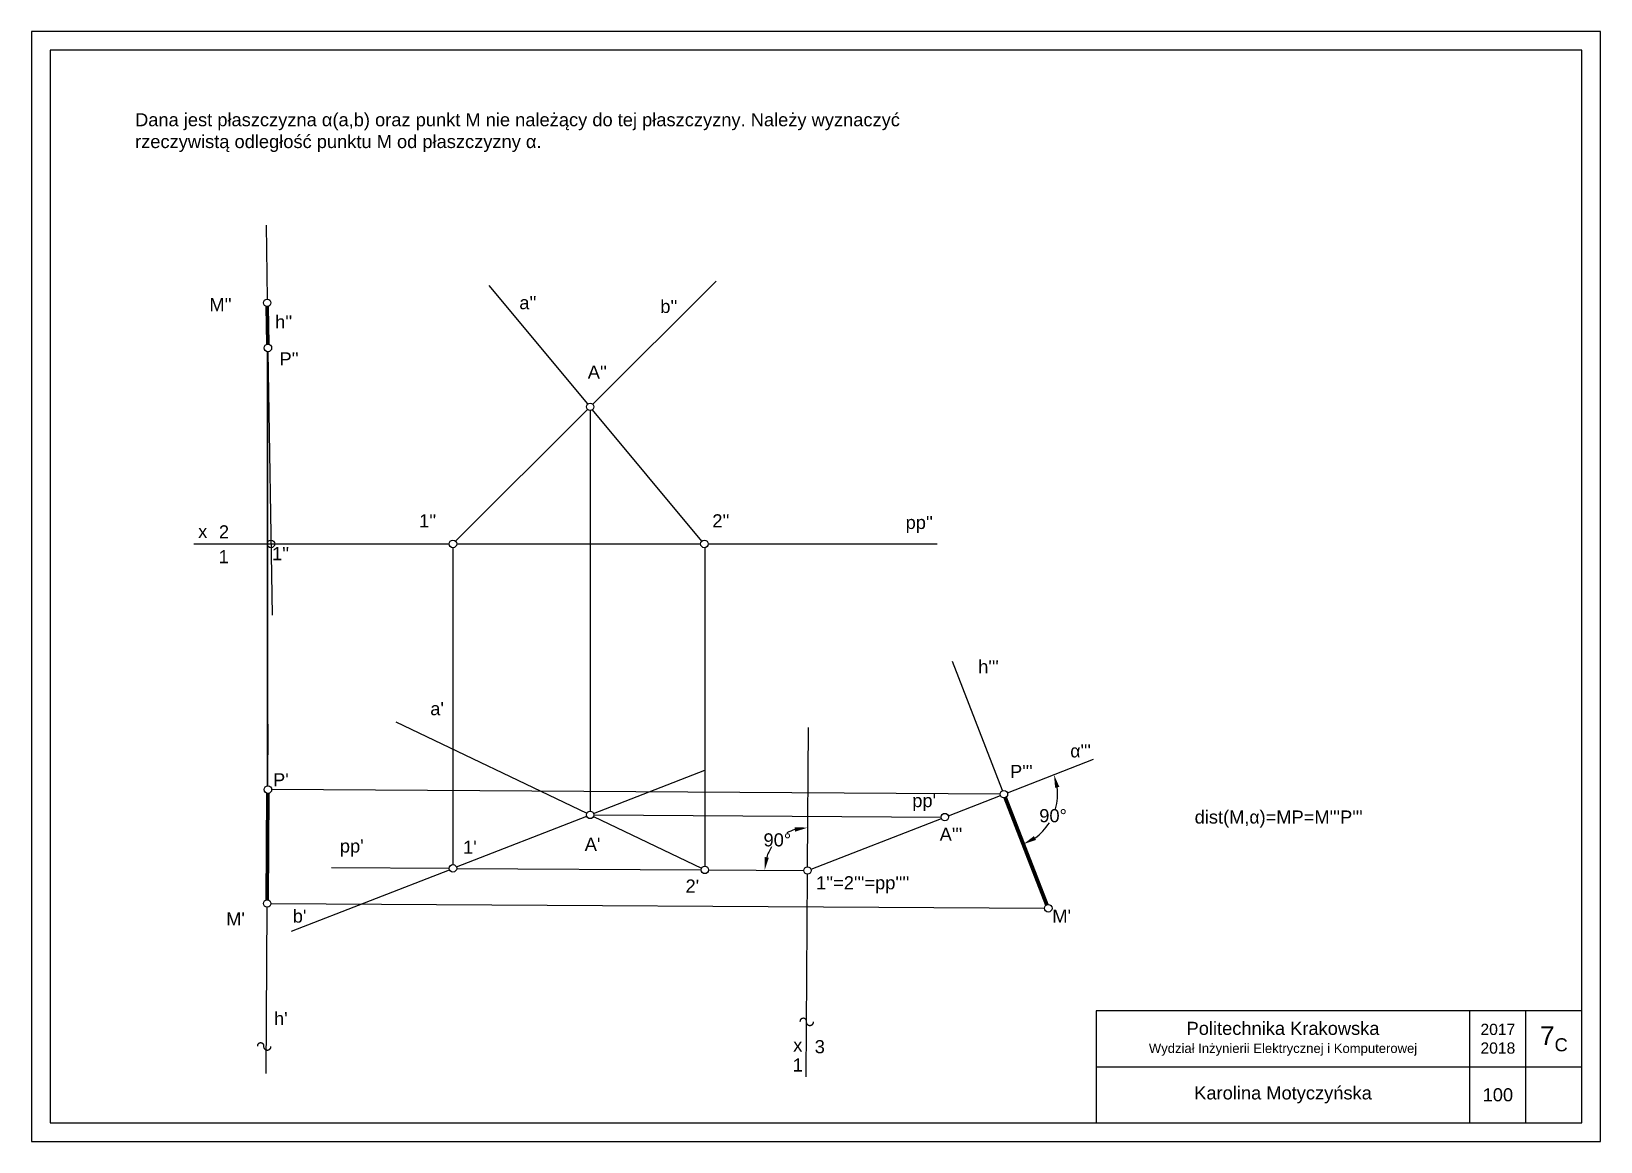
# Model space of a CAD drawing. Header units: inches. Extents: x 14 to 434, y 9 to 306.
import ezdxf

# ---------------------------------------------------------------- set-up
doc = ezdxf.new("R2010")
doc.units = ezdxf.units.IN
doc.header["$MEASUREMENT"] = 0
doc.styles.get("Standard").update_dxf_attribs({"font": 'arial.ttf'})
doc.dimstyles.get("Standard").update_dxf_attribs({"dimtxt": 3.5, "dimasz": 3.5, "dimexe": 0.18, "dimexo": 0.0625, "dimgap": 0.09, "dimtad": 0, "dimtih": 1, "dimtoh": 1, "dimdec": 4, "dimzin": 0, "dimdsep": 46, "dimtxsty": 'Standard', "dimcen": 0.09, "dimadec": 0, "dimazin": 0, "dimtfac": 1, "dimtdec": 4, "dimtofl": 0, "dimtmove": 0, "dimatfit": 3, "dimfxl": 1, "dimtolj": 1, "dimtzin": 0, "dimarcsym": 0})

# ---------------------------------------------------------------- blocks, each defined once
blk = doc.blocks.new('*D2')
at = {"color": 0, "lineweight": -2, "transparency": 16777216}
for start, end in [(344.2031, 7.2674), (305.23, 327.7708)]:
    blk.add_arc((273.92, 101.74), 14.38, start, end, dxfattribs=at)
at = {"color": 0, "transparency": 16777216}
for points in [[(287.62, 103.42), (288.75, 103.7), (287.32, 106.95)], [(282.49, 89.48), (281.94, 90.51), (279.13, 88.34)]]:
    blk.add_solid(points, dxfattribs=at)
at = {"layer": 'Defpoints', "color": 0, "transparency": 16777216}
for p in [(297.93, 111.08), (273.92, 101.74), (285.14, 92.74), (221.36, 81.3), (285.8, 71.2)]:
    blk.add_point(p, dxfattribs=at)
at = {"color": 0, "transparency": 16777216, "insert": (287.08, 95.95), "char_height": 3.5, "attachment_point": 5}
blk.add_mtext('\\A1;90°', dxfattribs=at)
blk = doc.blocks.new('*D8')
at = {"color": 0, "lineweight": -2, "transparency": 16777216}
for start, end in [(107.1675, 118.981), (146.7637, 162.1286)]:
    blk.add_arc((221.36, 81.3), 11.49, start, end, dxfattribs=at)
at = {"color": 0, "transparency": 16777216}
for points in [[(217.88, 92.86), (218.05, 91.7), (221.43, 92.79)], [(211, 84.74), (209.85, 84.92), (209.87, 81.37)]]:
    blk.add_solid(points, dxfattribs=at)
at = {"layer": 'Defpoints', "color": 0, "transparency": 16777216}
for p in [(221.59, 119.57), (215.67, 91.29), (194.87, 81.46), (220.36, 81.31), (221.36, 82.3)]:
    blk.add_point(p, dxfattribs=at)
at = {"color": 0, "transparency": 16777216, "insert": (213.28, 89.48), "char_height": 3.5, "attachment_point": 5}
blk.add_mtext('\\A1;90°', dxfattribs=at)

msp = doc.modelspace()

# ---------------------------------------------------------------- linework, layer by layer
for p, q in [((76.42489, 253.91533), (76.73117, 234.17069)), ((162.54721, 206.10778), (136.15649, 237.77397)), ((163.896, 206.04523), (196.94259, 238.95567)), ((76.74668, 232.17081), (76.74668, 222.08876)), ((76.74668, 220.1241), (76.74668, 103.93325)), ((76.93383, 103.95091), (76.93383, 220.10643)), ((76.94934, 220.10655), (78.04245, 149.63955)), ((127.11914, 169.4199), (162.47887, 204.63394)), ((163.18743, 204.33958), (163.18743, 97.17829)), ((193.10889, 169.43687), (163.82765, 204.57139)), ((57.11694, 168.66867), (125.4591, 168.66867)), ((127.4591, 168.66867), (192.74911, 168.66867)), ((194.74911, 168.66867), (256.05683, 168.66867)), ((126.4591, 167.66867), (126.4591, 82.88413)), ((193.86781, 167.67574), (193.86781, 82.4701)), ((273.55984, 102.67301), (260.13738, 137.19117)), ((76.93997, 103.9509), (77.04139, 120.46239)), ((111.16592, 121.11745), (162.2857, 96.61059)), ((221.36411, 82.30123), (221.59304, 119.57454)), ((274.85427, 102.10341), (297.93381, 111.07794)), ((164.11934, 96.54098), (193.86781, 108.11868)), ((76.74668, 101.96858), (76.74668, 73.48127)), ((272.92228, 101.74713), (77.93381, 102.94477)), ((259.04938, 95.95764), (272.99024, 101.37858)), ((127.39101, 82.24681), (162.25552, 95.81561)), ((164.08916, 95.746), (192.96608, 81.90239)), ((164.18741, 96.17215), (257.11739, 95.60137)), ((222.28998, 81.66366), (257.18535, 95.23281)), ((83.28653, 65.08195), (125.52719, 81.52144)), ((93.9667, 82.0837), (125.45912, 81.89027)), ((127.45908, 81.87798), (192.86783, 81.47624)), ((194.86779, 81.46395), (220.35799, 81.30739)), ((221.01882, 26.08465), (221.35182, 80.30127)), ((76.46716, 26.9725), (76.74054, 71.48129)), ((77.74666, 72.47513), (284.79928, 71.2034)), ((398.62668, 13.78427), (398.62668, 43.78427)), ((413.62668, 13.78427), (413.62668, 43.78427)), ((298.62668, 28.78427), (428.62668, 28.78427))]:
    msp.add_line(p, q)
at = {"lineweight": 70}
for p, q in [((76.76219, 232.17093), (76.91832, 222.10631)), ((76.75283, 73.48126), (76.92769, 101.95093)), ((285.43684, 72.12927), (274.28467, 100.80898))]:
    msp.add_line(p, q, dxfattribs=at)
for points in [[(13.62668, 8.78427), (433.62668, 8.78427), (433.62668, 305.78427), (13.62668, 305.78427)], [(18.62668, 13.78427), (428.62668, 13.78427), (428.62668, 300.78427), (18.62668, 300.78427)], [(298.62668, 13.78427), (428.62668, 13.78427), (428.62668, 43.78427), (298.62668, 43.78427)]]:
    msp.add_lwpolyline(points, close=True)
at = {"const_width": 0.36}
for points in [[(219.39139, 40.88322, -1.117755095), (221.06014, 40.87297, 1.124686769), (222.92111, 40.87297, -1.124686769)], [(74.16415, 34.29055, -1.117755095), (75.8329, 34.2803, 1.124686769), (77.69386, 34.2803, -1.124686769)]]:
    msp.add_lwpolyline(points, format="xyb", dxfattribs=at)
for centre in [(76.74668, 233.17081), (76.93383, 221.10643), (163.18743, 205.33958), (77.74727, 168.66867), (126.4591, 168.66867), (193.74911, 168.66867), (76.93383, 102.95091), (273.92226, 101.74099), (163.18743, 96.17829), (258.11737, 95.59522), (126.4591, 81.88413), (193.86781, 81.4701), (221.35797, 81.30125), (76.74668, 72.48127), (285.79926, 71.19725)]:
    msp.add_circle(centre, 1)

# ---------------------------------------------------------------- texts
for s, width, gutter_width, insert, char_height, attachment_point in [('Dana jest płaszczyzna α(a,b) oraz punkt M nie należący do tej płaszczyzny. Należy wyznaczyć rzeczywistą odległość punktu M od płaszczyzny α.', 211.1950802, 1, (41.37526, 283.90557), 3.5, 1), ("M''", 9.982353, 1, (61.27157, 234.43504), 3.5, 1), ("a''", 9.982353, 1, (144.22134, 234.95798), 3.5, 1), ("b''", 9.982353, 1, (181.94911, 233.95665), 3.5, 1), ("h''", 9.982353, 1, (78.85773, 229.81733), 3.5, 1), ("P''", 9.982353, 1, (80.03014, 219.92197), 3.5, 1), ("A''", 9.982353, 1, (162.53832, 216.39358), 3.5, 1), ("1''", 9.982353, 1, (117.394, 176.60318), 3.5, 1), ("2''", 9.982353, 1, (195.8777, 176.60318), 3.5, 1), ('x', 9.982353, 1, (58.26398, 173.77213), 3.5, 1), ('2', 9.982353, 1, (63.81988, 173.65056), 3.5, 1), ("pp''", 9.982353, 1, (247.61555, 176.16506), 3.5, 1), ('1', 9.982353, 1, (63.73877, 167.00481), 3.5, 1), ("1''", 9.982353, 1, (78.02887, 167.82762), 3.5, 1), ("h'''", 9.982353, 1, (267.04357, 137.57661), 3.5, 1), ("a'", 9.982353, 1, (120.38809, 126.34496), 3.5, 1), ("{\\fSymbol|b0|i0|c2|p18;a}'''", 9.982353, 1, (291.70434, 115.05181), 3.5, 1), ("P'''", 9.982353, 1, (275.55553, 109.55225), 3.5, 1), ("P'", 9.982353, 1, (78.30745, 107.33181), 3.5, 1), ("pp'", 9.982353, 1, (249.39503, 101.75679), 3.5, 1), ("dist(M,{\\fSymbol|b0|i0|c2|p18;a})=MP=M'''P'''", 80.6650178, 1, (324.97302, 97.36221), 3.5, 1), ("A'''", 9.982353, 1, (256.72161, 92.75243), 3.5, 1), ("pp'", 9.982353, 1, (96.19182, 89.60612), 3.5, 1), ("1'", 9.982353, 1, (129.16563, 89.27739), 3.5, 1), ("A'", 9.982353, 1, (161.72679, 90.06243), 3.5, 1), ("1''=2'''=pp''''", 9.982353, 1, (223.62714, 79.77154), 3.5, 1), ("2'", 9.982353, 1, (188.71029, 78.89966), 3.5, 1), ("M'", 9.982353, 1, (65.76508, 70.1069), 3.5, 1), ("b'", 9.982353, 1, (83.57749, 70.85967), 3.5, 1), ("M'", 9.982353, 1, (286.8789, 70.85494), 3.5, 1), ("h'", 9.982353, 1, (78.56144, 43.43298), 3.5, 1), ('Politechnika Krakowska\\P{\\H0.71429x;Wydział Inżynierii Elektrycznej i Komputerowej }', 100, 17.5, (348.62668, 36.28427), 3.5, 5), ('2017\\P2018', 15, 17.5, (406.12668, 36.28427), 3, 5), ('\\A1;7{\\H0.7x;\\S^ C;}', 15, 17.5, (421.12668, 36.28427), 5, 5), ('x', 9.982353, 1, (217.52653, 36.35713), 3.5, 1), ('3', 9.982353, 1, (223.28651, 35.92668), 3.5, 1), ('1', 9.982353, 1, (217.38982, 31.02596), 3.5, 1)]:
    msp.add_mtext_dynamic_manual_height_columns(s, width=width, gutter_width=gutter_width, heights=[0], dxfattribs=dict(insert=insert, char_height=char_height, attachment_point=attachment_point))
at = {"lineweight": 18, "char_height": 3.5, "attachment_point": 5}
for s, width, insert in [('Karolina Motyczyńska', 100, (348.62668, 21.28427)), ('100', 15, (406.12668, 21.28427))]:
    msp.add_mtext_dynamic_manual_height_columns(s, width=width, gutter_width=17.5, heights=[0], dxfattribs=dict(at, insert=insert))

# ---------------------------------------------------------------- dimensions: what is measured, and where the dimension line sits
at = {"color": 178, "true_color": 0x010205}
dim = msp.add_angular_dim_2l(base=(215.67363, 91.28797), line1=((221.36411, 82.30123), (221.59304, 119.57454)), line2=((194.86779, 81.46395), (220.35799, 81.30739)), dimstyle='Standard', dxfattribs=at)
dim.commit()
dim.dimension.update_dxf_attribs({"geometry": '*D8', "text_midpoint": (213.28256, 89.47647)})
dim = msp.add_angular_dim_2l(base=(285.13583, 92.74073), line1=((285.79926, 71.19725), (273.92226, 101.74099)), line2=((221.35797, 81.30125), (297.93381, 111.07794)), dimstyle='Standard')
dim.commit()
dim.dimension.update_dxf_attribs({"geometry": '*D2', "text_midpoint": (287.08318, 95.94969)})

doc.saveas('drawing.dxf')
